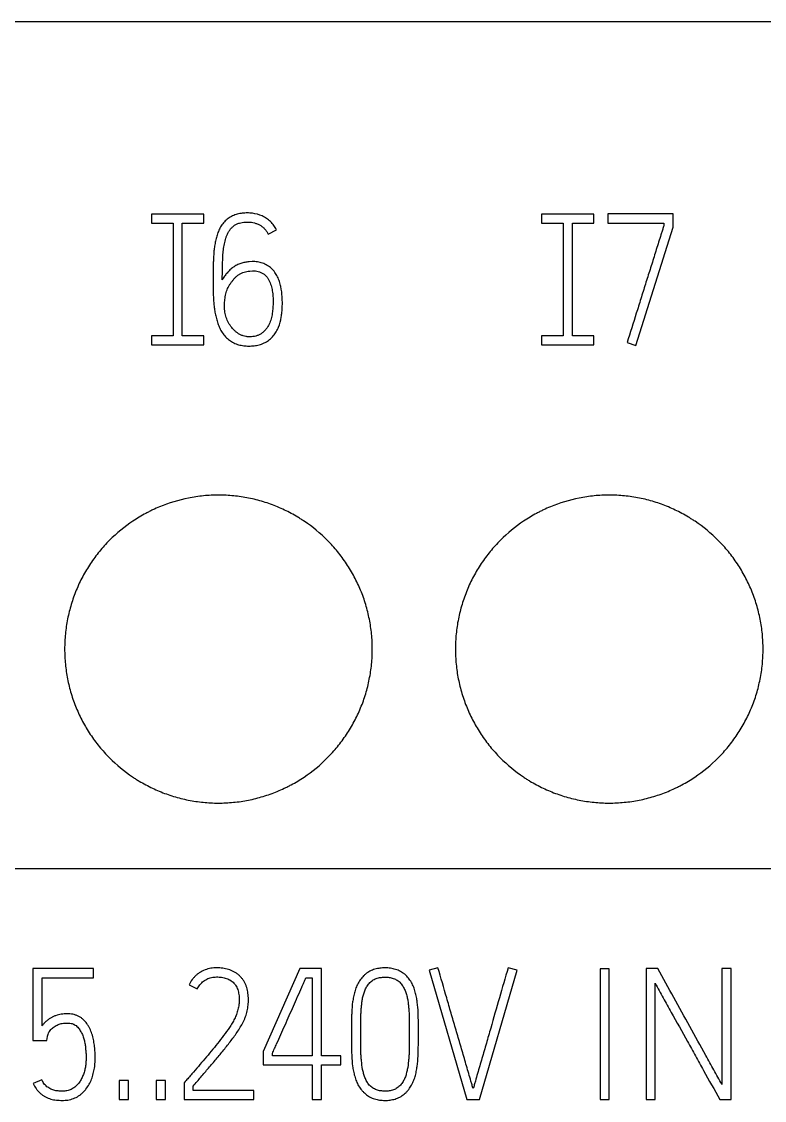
# Model space of a CAD drawing. Extents: x 0 to 420, y 0 to 297.
# Drawn here: x 137.76 to 147.42, y 220.64 to 234.65 of the extents above; entities that cross this region are included whole.
import ezdxf

# ---------------------------------------------------------------- set-up
doc = ezdxf.new("R2010")
doc.units = 0
doc.header["$LTSCALE"] = 23.1
doc.layers.add('10000_FRONT', color=7, linetype='CONTINUOUS')
doc.layers.add('10500_FRONT_LABELING', color=7, linetype='CONTINUOUS')

msp = doc.modelspace()

# ---------------------------------------------------------------- linework, layer by layer
at = {"layer": '10000_FRONT', "color": 7, "linetype": 'CONTINUOUS'}
for p, q in [((89.33, 234.648), (160.83, 234.648)), ((89.33, 223.648), (160.83, 223.648))]:
    msp.add_line(p, q, dxfattribs=at)
for points, knots in [([(142.32, 226.498), (142.32, 226.564), (142.316, 226.629), (142.304, 226.759), (142.294, 226.823), (142.269, 226.95), (142.253, 227.013), (142.225, 227.107), (142.215, 227.139), (142.193, 227.201), (142.181, 227.231), (142.143, 227.322), (142.088, 227.44), (142.021, 227.551), (141.967, 227.633), (141.948, 227.659), (141.909, 227.712), (141.889, 227.738), (141.826, 227.815), (141.783, 227.863), (141.644, 228.002), (141.544, 228.085), (141.421, 228.167), (141.407, 228.176), (141.379, 228.194), (141.365, 228.203), (141.323, 228.228), (141.294, 228.245), (141.208, 228.291), (141.149, 228.319), (141.028, 228.369), (140.967, 228.392), (140.873, 228.42), (140.841, 228.429), (140.777, 228.445), (140.745, 228.453), (140.647, 228.472), (140.518, 228.491), (140.387, 228.498), (140.256, 228.498), (140.191, 228.495), (140.092, 228.485), (140.059, 228.481), (139.994, 228.472), (139.832, 228.443), (139.676, 228.396), (139.524, 228.333), (139.494, 228.32), (139.449, 228.299), (139.434, 228.291), (139.405, 228.276), (139.332, 228.238), (139.261, 228.196), (139.099, 228.087), (138.998, 228.005), (138.881, 227.888), (138.858, 227.864), (138.814, 227.815), (138.793, 227.79), (138.731, 227.715), (138.692, 227.662), (138.62, 227.554), (138.587, 227.498), (138.54, 227.412), (138.525, 227.382), (138.497, 227.323), (138.484, 227.293), (138.447, 227.202), (138.403, 227.079), (138.371, 226.953), (138.352, 226.857), (138.346, 226.825), (138.337, 226.76), (138.333, 226.728), (138.323, 226.63), (138.32, 226.564), (138.32, 226.498)], [0, 0, 0, 0, 0.03125, 0.03125, 0.0625, 0.0625, 0.09375, 0.09375, 0.109375, 0.109375, 0.125, 0.125, 0.15625, 0.1875, 0.1875, 0.203125, 0.203125, 0.21875, 0.21875, 0.25, 0.25, 0.3125, 0.3125, 0.320312, 0.320312, 0.328125, 0.328125, 0.34375, 0.34375, 0.375, 0.375, 0.40625, 0.40625, 0.421875, 0.421875, 0.4375, 0.4375, 0.46875, 0.5, 0.5, 0.53125, 0.53125, 0.546875, 0.546875, 0.5625, 0.625, 0.625, 0.640625, 0.640625, 0.648438, 0.648438, 0.65625, 0.6875, 0.6875, 0.75, 0.75, 0.765625, 0.765625, 0.78125, 0.78125, 0.8125, 0.8125, 0.84375, 0.84375, 0.859375, 0.859375, 0.875, 0.875, 0.90625, 0.9375, 0.9375, 0.953125, 0.953125, 0.96875, 0.96875, 1, 1, 1, 1]), ([(147.4, 226.498), (147.4, 226.564), (147.396, 226.629), (147.384, 226.759), (147.374, 226.823), (147.349, 226.95), (147.333, 227.013), (147.305, 227.107), (147.295, 227.139), (147.273, 227.201), (147.261, 227.231), (147.223, 227.322), (147.168, 227.44), (147.101, 227.551), (147.047, 227.633), (147.028, 227.659), (146.989, 227.712), (146.969, 227.738), (146.906, 227.815), (146.863, 227.863), (146.724, 228.002), (146.624, 228.085), (146.501, 228.167), (146.487, 228.176), (146.459, 228.194), (146.445, 228.203), (146.403, 228.228), (146.374, 228.245), (146.288, 228.291), (146.229, 228.319), (146.108, 228.369), (146.047, 228.392), (145.953, 228.42), (145.921, 228.429), (145.857, 228.445), (145.825, 228.453), (145.727, 228.472), (145.598, 228.491), (145.467, 228.498), (145.336, 228.498), (145.271, 228.495), (145.172, 228.485), (145.139, 228.481), (145.074, 228.472), (144.912, 228.443), (144.756, 228.396), (144.604, 228.333), (144.574, 228.32), (144.529, 228.299), (144.514, 228.291), (144.485, 228.276), (144.412, 228.238), (144.341, 228.196), (144.179, 228.087), (144.078, 228.005), (143.961, 227.888), (143.938, 227.864), (143.894, 227.815), (143.873, 227.79), (143.811, 227.715), (143.772, 227.662), (143.7, 227.554), (143.667, 227.498), (143.62, 227.412), (143.605, 227.382), (143.577, 227.323), (143.564, 227.293), (143.527, 227.202), (143.483, 227.079), (143.451, 226.953), (143.432, 226.857), (143.426, 226.825), (143.417, 226.76), (143.413, 226.728), (143.403, 226.63), (143.4, 226.564), (143.4, 226.498)], [0, 0, 0, 0, 0.03125, 0.03125, 0.0625, 0.0625, 0.09375, 0.09375, 0.109375, 0.109375, 0.125, 0.125, 0.15625, 0.1875, 0.1875, 0.203125, 0.203125, 0.21875, 0.21875, 0.25, 0.25, 0.3125, 0.3125, 0.320312, 0.320312, 0.328125, 0.328125, 0.34375, 0.34375, 0.375, 0.375, 0.40625, 0.40625, 0.421875, 0.421875, 0.4375, 0.4375, 0.46875, 0.5, 0.5, 0.53125, 0.53125, 0.546875, 0.546875, 0.5625, 0.625, 0.625, 0.640625, 0.640625, 0.648438, 0.648438, 0.65625, 0.6875, 0.6875, 0.75, 0.75, 0.765625, 0.765625, 0.78125, 0.78125, 0.8125, 0.8125, 0.84375, 0.84375, 0.859375, 0.859375, 0.875, 0.875, 0.90625, 0.9375, 0.9375, 0.953125, 0.953125, 0.96875, 0.96875, 1, 1, 1, 1]), ([(138.32, 226.498), (138.32, 226.432), (138.323, 226.367), (138.336, 226.237), (138.345, 226.173), (138.37, 226.046), (138.386, 225.983), (138.414, 225.889), (138.425, 225.857), (138.447, 225.795), (138.459, 225.765), (138.496, 225.674), (138.552, 225.556), (138.618, 225.445), (138.672, 225.363), (138.691, 225.336), (138.73, 225.284), (138.75, 225.258), (138.813, 225.181), (138.857, 225.132), (138.995, 224.994), (139.096, 224.911), (139.218, 224.828), (139.232, 224.819), (139.26, 224.802), (139.274, 224.793), (139.317, 224.767), (139.345, 224.751), (139.432, 224.705), (139.491, 224.677), (139.611, 224.626), (139.673, 224.604), (139.767, 224.576), (139.799, 224.567), (139.863, 224.551), (139.895, 224.543), (139.992, 224.524), (140.122, 224.505), (140.252, 224.498), (140.383, 224.498), (140.449, 224.501), (140.547, 224.511), (140.58, 224.515), (140.646, 224.524), (140.678, 224.53), (140.774, 224.549), (140.838, 224.565), (140.963, 224.603), (141.024, 224.625), (141.115, 224.663), (141.145, 224.676), (141.19, 224.697), (141.205, 224.705), (141.235, 224.719), (141.308, 224.757), (141.378, 224.8), (141.541, 224.908), (141.642, 224.991), (141.758, 225.108), (141.781, 225.132), (141.825, 225.181), (141.846, 225.205), (141.908, 225.281), (141.947, 225.334), (142.019, 225.442), (142.053, 225.498), (142.099, 225.584), (142.114, 225.614), (142.142, 225.673), (142.155, 225.703), (142.193, 225.794), (142.237, 225.917), (142.268, 226.043), (142.287, 226.139), (142.293, 226.171), (142.303, 226.236), (142.307, 226.268), (142.316, 226.366), (142.32, 226.432), (142.32, 226.498)], [0, 0, 0, 0, 0.03125, 0.03125, 0.0625, 0.0625, 0.09375, 0.09375, 0.109375, 0.109375, 0.125, 0.125, 0.15625, 0.1875, 0.1875, 0.203125, 0.203125, 0.21875, 0.21875, 0.25, 0.25, 0.3125, 0.3125, 0.320312, 0.320312, 0.328125, 0.328125, 0.34375, 0.34375, 0.375, 0.375, 0.40625, 0.40625, 0.421875, 0.421875, 0.4375, 0.4375, 0.46875, 0.5, 0.5, 0.53125, 0.53125, 0.546875, 0.546875, 0.5625, 0.5625, 0.59375, 0.59375, 0.625, 0.625, 0.640625, 0.640625, 0.648438, 0.648438, 0.65625, 0.6875, 0.6875, 0.75, 0.75, 0.765625, 0.765625, 0.78125, 0.78125, 0.8125, 0.8125, 0.84375, 0.84375, 0.859375, 0.859375, 0.875, 0.875, 0.90625, 0.9375, 0.9375, 0.953125, 0.953125, 0.96875, 0.96875, 1, 1, 1, 1]), ([(143.4, 226.498), (143.4, 226.432), (143.403, 226.367), (143.416, 226.237), (143.425, 226.173), (143.45, 226.046), (143.466, 225.983), (143.494, 225.889), (143.505, 225.857), (143.527, 225.795), (143.539, 225.765), (143.576, 225.674), (143.632, 225.556), (143.698, 225.445), (143.752, 225.363), (143.771, 225.336), (143.81, 225.284), (143.83, 225.258), (143.893, 225.181), (143.937, 225.132), (144.075, 224.994), (144.176, 224.911), (144.298, 224.828), (144.312, 224.819), (144.34, 224.802), (144.354, 224.793), (144.397, 224.767), (144.425, 224.751), (144.512, 224.705), (144.571, 224.677), (144.691, 224.626), (144.753, 224.604), (144.847, 224.576), (144.879, 224.567), (144.943, 224.551), (144.975, 224.543), (145.072, 224.524), (145.202, 224.505), (145.332, 224.498), (145.463, 224.498), (145.529, 224.501), (145.627, 224.511), (145.66, 224.515), (145.726, 224.524), (145.758, 224.53), (145.854, 224.549), (145.918, 224.565), (146.043, 224.603), (146.104, 224.625), (146.195, 224.663), (146.225, 224.676), (146.27, 224.697), (146.285, 224.705), (146.315, 224.719), (146.388, 224.757), (146.458, 224.8), (146.621, 224.908), (146.722, 224.991), (146.838, 225.108), (146.861, 225.132), (146.905, 225.181), (146.926, 225.205), (146.988, 225.281), (147.027, 225.334), (147.099, 225.442), (147.133, 225.498), (147.179, 225.584), (147.194, 225.614), (147.222, 225.673), (147.235, 225.703), (147.273, 225.794), (147.317, 225.917), (147.348, 226.043), (147.367, 226.139), (147.373, 226.171), (147.383, 226.236), (147.387, 226.268), (147.396, 226.366), (147.4, 226.432), (147.4, 226.498)], [0, 0, 0, 0, 0.03125, 0.03125, 0.0625, 0.0625, 0.09375, 0.09375, 0.109375, 0.109375, 0.125, 0.125, 0.15625, 0.1875, 0.1875, 0.203125, 0.203125, 0.21875, 0.21875, 0.25, 0.25, 0.3125, 0.3125, 0.320312, 0.320312, 0.328125, 0.328125, 0.34375, 0.34375, 0.375, 0.375, 0.40625, 0.40625, 0.421875, 0.421875, 0.4375, 0.4375, 0.46875, 0.5, 0.5, 0.53125, 0.53125, 0.546875, 0.546875, 0.5625, 0.5625, 0.59375, 0.59375, 0.625, 0.625, 0.640625, 0.640625, 0.648438, 0.648438, 0.65625, 0.6875, 0.6875, 0.75, 0.75, 0.765625, 0.765625, 0.78125, 0.78125, 0.8125, 0.8125, 0.84375, 0.84375, 0.859375, 0.859375, 0.875, 0.875, 0.90625, 0.9375, 0.9375, 0.953125, 0.953125, 0.96875, 0.96875, 1, 1, 1, 1])]:
    msp.add_open_spline(points, degree=3, knots=knots, dxfattribs=at)
at = {"layer": '10500_FRONT_LABELING', "color": 7, "linetype": 'CONTINUOUS'}
for p, q in [((139.45, 232.148), (139.45, 232.028)), ((140.13, 232.148), (139.45, 232.148)), ((140.13, 232.028), (140.13, 232.148)), ((144.52, 232.148), (144.52, 232.028)), ((145.2, 232.148), (144.52, 232.148)), ((145.2, 232.028), (145.2, 232.148)), ((145.38, 232.15), (145.38, 232.03)), ((146.229, 232.15), (145.38, 232.15)), ((146.229, 231.978), (146.229, 232.15)), ((139.45, 232.028), (139.73, 232.028)), ((139.73, 232.028), (139.73, 230.568)), ((139.85, 230.568), (139.85, 232.028)), ((139.85, 232.028), (140.13, 232.028)), ((140.966, 231.889), (141.075, 231.945)), ((144.52, 232.028), (144.8, 232.028)), ((144.8, 232.028), (144.8, 230.568)), ((144.92, 230.568), (144.92, 232.028)), ((144.92, 232.028), (145.2, 232.028)), ((145.38, 232.03), (146.111, 232.03)), ((145.745, 230.441), (146.229, 231.978)), ((146.111, 232.03), (146.111, 231.997)), ((140.759, 231.53), (140.717, 231.528)), ((140.726, 231.408), (140.764, 231.41)), ((139.45, 230.568), (139.45, 230.448)), ((139.73, 230.568), (139.45, 230.568)), ((140.13, 230.568), (139.85, 230.568)), ((140.13, 230.448), (140.13, 230.568)), ((144.52, 230.568), (144.52, 230.448)), ((144.8, 230.568), (144.52, 230.568)), ((145.2, 230.568), (144.92, 230.568)), ((145.2, 230.448), (145.2, 230.568)), ((139.45, 230.448), (140.13, 230.448)), ((144.52, 230.448), (145.2, 230.448)), ((145.632, 230.479), (145.745, 230.441)), ((137.908, 222.348), (137.908, 221.414)), ((138.694, 222.348), (137.908, 222.348)), ((138.026, 221.603), (138.026, 222.23)), ((138.026, 222.23), (138.694, 222.23)), ((138.694, 222.23), (138.694, 222.348)), ((141.379, 222.348), (140.903, 221.273)), ((141.66, 222.348), (141.379, 222.348)), ((141.457, 222.23), (141.539, 222.23)), ((141.539, 222.23), (141.539, 221.216)), ((141.66, 221.216), (141.66, 222.348)), ((143.173, 222.36), (143.058, 222.327)), ((143.058, 222.327), (143.548, 220.648)), ((143.713, 220.648), (144.201, 222.327)), ((144.201, 222.327), (144.086, 222.36)), ((145.28, 222.343), (145.28, 220.648)), ((145.398, 222.343), (145.28, 222.343)), ((145.398, 220.648), (145.398, 222.343)), ((145.879, 222.348), (145.879, 220.648)), ((146.032, 222.348), (145.879, 222.348)), ((146.864, 222.348), (146.864, 220.844)), ((146.984, 222.348), (146.864, 222.348)), ((146.984, 220.648), (146.984, 222.348)), ((139.938, 222.138), (140.045, 222.084)), ((145.996, 220.648), (145.996, 222.157)), ((137.908, 221.414), (138.088, 221.414)), ((138.088, 221.414), (138.097, 221.466)), ((142.049, 221.509), (142.049, 221.483)), ((142.169, 221.483), (142.169, 221.509)), ((142.801, 221.509), (142.801, 221.483)), ((142.919, 221.483), (142.919, 221.509)), ((140.903, 221.273), (140.903, 221.098)), ((141.021, 221.216), (141.021, 221.247)), ((141.539, 221.216), (141.021, 221.216)), ((141.91, 221.216), (141.66, 221.216)), ((141.91, 221.098), (141.91, 221.216)), ((140.903, 221.098), (141.539, 221.098)), ((141.539, 221.098), (141.539, 220.648)), ((141.66, 220.648), (141.66, 221.098)), ((141.66, 221.098), (141.91, 221.098)), ((138.022, 220.905), (137.913, 220.855)), ((139.028, 220.896), (139.028, 220.648)), ((139.149, 220.896), (139.028, 220.896)), ((139.149, 220.648), (139.149, 220.896)), ((139.509, 220.896), (139.509, 220.648)), ((139.63, 220.896), (139.509, 220.896)), ((139.63, 220.648), (139.63, 220.896)), ((139.889, 220.881), (139.875, 220.865)), ((139.875, 220.865), (139.875, 220.648)), ((139.993, 220.766), (139.993, 220.822)), ((140.78, 220.766), (139.993, 220.766)), ((140.78, 220.648), (140.78, 220.766)), ((139.028, 220.648), (139.149, 220.648)), ((139.509, 220.648), (139.63, 220.648)), ((139.875, 220.648), (140.78, 220.648)), ((141.539, 220.648), (141.66, 220.648)), ((143.548, 220.648), (143.713, 220.648)), ((145.28, 220.648), (145.398, 220.648)), ((145.879, 220.648), (145.996, 220.648)), ((146.836, 220.648), (146.984, 220.648))]:
    msp.add_line(p, q, dxfattribs=at)
for points, knots in [([(141.075, 231.945), (141.065, 231.965), (141.053, 231.983), (141.027, 232.018), (141.013, 232.035), (140.98, 232.065), (140.963, 232.079), (140.927, 232.103), (140.908, 232.114), (140.847, 232.141), (140.805, 232.153), (140.739, 232.161), (140.717, 232.162), (140.673, 232.162), (140.651, 232.161), (140.619, 232.157), (140.608, 232.156), (140.586, 232.152), (140.575, 232.15), (140.543, 232.141), (140.522, 232.134), (140.493, 232.12), (140.483, 232.114), (140.464, 232.103), (140.455, 232.097), (140.428, 232.078), (140.411, 232.063), (140.389, 232.039), (140.382, 232.031), (140.368, 232.013), (140.362, 232.004), (140.344, 231.976), (140.334, 231.957), (140.32, 231.927), (140.316, 231.917), (140.309, 231.897), (140.305, 231.886), (140.295, 231.855), (140.29, 231.834), (140.28, 231.792), (140.276, 231.77), (140.269, 231.728), (140.266, 231.706), (140.261, 231.663), (140.259, 231.641), (140.256, 231.598), (140.255, 231.576), (140.253, 231.533), (140.252, 231.511), (140.251, 231.468), (140.251, 231.446), (140.25, 231.381), (140.25, 231.337), (140.25, 231.25), (140.25, 231.207), (140.252, 231.12), (140.253, 231.077), (140.257, 231.012), (140.259, 230.99), (140.264, 230.947), (140.266, 230.926), (140.273, 230.883), (140.276, 230.862), (140.285, 230.819), (140.291, 230.797), (140.302, 230.755), (140.309, 230.734), (140.321, 230.702), (140.325, 230.692), (140.334, 230.671), (140.339, 230.661), (140.354, 230.631), (140.366, 230.612), (140.386, 230.585), (140.393, 230.576), (140.408, 230.559), (140.415, 230.55), (140.439, 230.527), (140.457, 230.513), (140.485, 230.494), (140.494, 230.488), (140.514, 230.477), (140.524, 230.472), (140.555, 230.459), (140.576, 230.452), (140.609, 230.444), (140.62, 230.442), (140.643, 230.438), (140.676, 230.434), (140.71, 230.433), (140.743, 230.434), (140.755, 230.435), (140.777, 230.437), (140.788, 230.438), (140.822, 230.443), (140.844, 230.448), (140.876, 230.458), (140.887, 230.462), (140.907, 230.471), (140.918, 230.476), (140.948, 230.491), (140.966, 230.504), (140.993, 230.525), (141.001, 230.532), (141.017, 230.548), (141.025, 230.556), (141.047, 230.582), (141.06, 230.6), (141.082, 230.639), (141.092, 230.659), (141.117, 230.721), (141.128, 230.764), (141.14, 230.83), (141.142, 230.853), (141.147, 230.897), (141.148, 230.919), (141.15, 230.963), (141.151, 230.986), (141.15, 231.03), (141.149, 231.052), (141.145, 231.118), (141.14, 231.162), (141.126, 231.227), (141.12, 231.249), (141.106, 231.292), (141.097, 231.313), (141.082, 231.343), (141.077, 231.353), (141.065, 231.372), (141.059, 231.382), (141.039, 231.409), (141.025, 231.426), (141, 231.449), (140.991, 231.456), (140.973, 231.47), (140.964, 231.476), (140.935, 231.493), (140.915, 231.503), (140.882, 231.513), (140.871, 231.517), (140.849, 231.522), (140.838, 231.524), (140.816, 231.528), (140.805, 231.529), (140.782, 231.531), (140.77, 231.531), (140.759, 231.53)], [0, 0, 0, 0, 0.015625, 0.015625, 0.03125, 0.03125, 0.046875, 0.046875, 0.0625, 0.0625, 0.09375, 0.09375, 0.109375, 0.109375, 0.125, 0.125, 0.132812, 0.132812, 0.140625, 0.140625, 0.15625, 0.15625, 0.164062, 0.164062, 0.171875, 0.171875, 0.1875, 0.1875, 0.195312, 0.195312, 0.203125, 0.203125, 0.21875, 0.21875, 0.226562, 0.226562, 0.234375, 0.234375, 0.25, 0.25, 0.265625, 0.265625, 0.28125, 0.28125, 0.296875, 0.296875, 0.3125, 0.3125, 0.328125, 0.328125, 0.34375, 0.34375, 0.375, 0.375, 0.40625, 0.40625, 0.4375, 0.4375, 0.453125, 0.453125, 0.46875, 0.46875, 0.484375, 0.484375, 0.5, 0.5, 0.515625, 0.515625, 0.523438, 0.523438, 0.53125, 0.53125, 0.546875, 0.546875, 0.554688, 0.554688, 0.5625, 0.5625, 0.578125, 0.578125, 0.585938, 0.585938, 0.59375, 0.59375, 0.609375, 0.609375, 0.617188, 0.617188, 0.625, 0.640625, 0.640625, 0.648438, 0.648438, 0.65625, 0.65625, 0.671875, 0.671875, 0.679688, 0.679688, 0.6875, 0.6875, 0.703125, 0.703125, 0.710938, 0.710938, 0.71875, 0.71875, 0.734375, 0.734375, 0.75, 0.75, 0.78125, 0.78125, 0.796875, 0.796875, 0.8125, 0.8125, 0.828125, 0.828125, 0.84375, 0.84375, 0.875, 0.875, 0.890625, 0.890625, 0.90625, 0.90625, 0.914062, 0.914062, 0.921875, 0.921875, 0.9375, 0.9375, 0.945312, 0.945312, 0.953125, 0.953125, 0.96875, 0.96875, 0.976562, 0.976562, 0.984375, 0.984375, 0.992188, 0.992188, 1, 1, 1, 1]), ([(140.37, 231.292), (140.37, 231.344), (140.37, 231.396), (140.372, 231.474), (140.373, 231.5), (140.375, 231.552), (140.376, 231.578), (140.379, 231.63), (140.381, 231.656), (140.387, 231.708), (140.391, 231.734), (140.402, 231.785), (140.408, 231.81), (140.419, 231.847), (140.424, 231.859), (140.434, 231.883), (140.439, 231.895), (140.452, 231.918), (140.459, 231.929), (140.474, 231.951), (140.482, 231.961), (140.501, 231.98), (140.511, 231.989), (140.532, 232.004), (140.543, 232.011), (140.561, 232.019), (140.567, 232.022), (140.579, 232.027), (140.586, 232.029), (140.605, 232.034), (140.617, 232.037), (140.643, 232.041), (140.657, 232.043), (140.683, 232.044), (140.696, 232.044), (140.736, 232.043), (140.762, 232.04), (140.8, 232.03), (140.813, 232.025), (140.837, 232.015), (140.849, 232.009), (140.872, 231.996), (140.883, 231.989), (140.903, 231.972), (140.913, 231.963), (140.931, 231.944), (140.939, 231.934), (140.954, 231.912), (140.961, 231.9), (140.966, 231.889)], [0, 0, 0, 0, 0.125, 0.125, 0.1875, 0.1875, 0.25, 0.25, 0.3125, 0.3125, 0.375, 0.375, 0.4375, 0.4375, 0.46875, 0.46875, 0.5, 0.5, 0.53125, 0.53125, 0.5625, 0.5625, 0.59375, 0.59375, 0.625, 0.625, 0.640625, 0.640625, 0.65625, 0.65625, 0.6875, 0.6875, 0.71875, 0.71875, 0.75, 0.75, 0.8125, 0.8125, 0.84375, 0.84375, 0.875, 0.875, 0.90625, 0.90625, 0.9375, 0.9375, 0.96875, 0.96875, 1, 1, 1, 1]), ([(146.111, 231.997), (146.108, 231.989), (146.105, 231.981), (146.1, 231.966), (146.097, 231.958), (146.09, 231.934), (146.084, 231.918), (146.069, 231.871), (146.059, 231.839), (146.029, 231.744), (146.009, 231.681), (145.97, 231.555), (145.95, 231.491), (145.92, 231.396), (145.91, 231.365), (145.89, 231.301), (145.88, 231.27), (145.85, 231.175), (145.83, 231.112), (145.791, 230.985), (145.771, 230.922), (145.712, 230.732), (145.672, 230.605), (145.632, 230.479)], [0, 0, 0, 0, 0.015625, 0.015625, 0.03125, 0.03125, 0.0625, 0.0625, 0.125, 0.125, 0.25, 0.25, 0.375, 0.375, 0.4375, 0.4375, 0.5, 0.5, 0.625, 0.625, 0.75, 0.75, 1, 1, 1, 1]), ([(140.717, 231.528), (140.698, 231.527), (140.68, 231.524), (140.644, 231.517), (140.626, 231.513), (140.6, 231.504), (140.592, 231.5), (140.575, 231.493), (140.567, 231.489), (140.542, 231.477), (140.527, 231.467), (140.504, 231.451), (140.497, 231.446), (140.483, 231.434), (140.476, 231.428), (140.456, 231.409), (140.444, 231.396), (140.425, 231.375), (140.419, 231.369), (140.408, 231.354), (140.402, 231.347), (140.387, 231.325), (140.378, 231.309), (140.37, 231.292)], [0, 0, 0, 0, 0.125, 0.125, 0.25, 0.25, 0.3125, 0.3125, 0.375, 0.375, 0.5, 0.5, 0.5625, 0.5625, 0.625, 0.625, 0.75, 0.75, 0.8125, 0.8125, 0.875, 0.875, 1, 1, 1, 1]), ([(140.764, 231.41), (140.776, 231.411), (140.789, 231.41), (140.813, 231.407), (140.825, 231.405), (140.849, 231.398), (140.861, 231.395), (140.883, 231.385), (140.894, 231.379), (140.91, 231.369), (140.915, 231.365), (140.924, 231.358), (140.929, 231.353), (140.942, 231.341), (140.95, 231.331), (140.961, 231.316), (140.964, 231.311), (140.97, 231.3), (140.973, 231.295), (140.982, 231.279), (140.987, 231.268), (140.996, 231.245), (141, 231.234), (141.007, 231.21), (141.01, 231.198), (141.018, 231.162), (141.022, 231.138), (141.027, 231.09), (141.029, 231.066), (141.03, 231.029), (141.03, 231.017), (141.03, 230.993), (141.03, 230.98), (141.029, 230.956), (141.028, 230.944), (141.027, 230.919), (141.025, 230.907), (141.022, 230.871), (141.019, 230.847), (141.011, 230.811), (141.008, 230.799), (141.001, 230.776), (140.997, 230.764), (140.984, 230.73), (140.974, 230.707), (140.955, 230.676), (140.948, 230.665), (140.932, 230.646), (140.924, 230.637), (140.907, 230.62), (140.898, 230.611), (140.878, 230.596), (140.868, 230.589), (140.846, 230.578), (140.835, 230.573), (140.811, 230.565), (140.799, 230.562), (140.762, 230.555), (140.738, 230.554), (140.707, 230.554), (140.701, 230.555), (140.688, 230.556), (140.682, 230.556), (140.663, 230.559), (140.651, 230.562), (140.628, 230.57), (140.616, 230.575), (140.594, 230.586), (140.584, 230.592), (140.563, 230.606), (140.553, 230.614), (140.534, 230.629), (140.525, 230.638), (140.499, 230.664), (140.484, 230.684), (140.456, 230.724), (140.445, 230.746), (140.425, 230.792), (140.417, 230.815), (140.408, 230.85), (140.406, 230.863), (140.402, 230.887), (140.4, 230.899), (140.398, 230.935), (140.398, 230.96), (140.4, 230.996), (140.4, 231.008), (140.402, 231.033), (140.404, 231.045), (140.409, 231.081), (140.414, 231.105), (140.427, 231.152), (140.436, 231.174), (140.453, 231.207), (140.459, 231.218), (140.471, 231.239), (140.478, 231.249), (140.492, 231.269), (140.5, 231.278), (140.515, 231.297), (140.523, 231.307), (140.54, 231.325), (140.549, 231.333), (140.567, 231.349), (140.577, 231.356), (140.592, 231.366), (140.598, 231.37), (140.608, 231.376), (140.614, 231.378), (140.631, 231.386), (140.642, 231.391), (140.665, 231.398), (140.677, 231.401), (140.701, 231.405), (140.714, 231.407), (140.726, 231.408)], [0, 0, 0, 0, 0.015625, 0.015625, 0.03125, 0.03125, 0.046875, 0.046875, 0.0625, 0.0625, 0.070312, 0.070312, 0.078125, 0.078125, 0.09375, 0.09375, 0.101562, 0.101562, 0.109375, 0.109375, 0.125, 0.125, 0.140625, 0.140625, 0.15625, 0.15625, 0.1875, 0.1875, 0.21875, 0.21875, 0.234375, 0.234375, 0.25, 0.25, 0.265625, 0.265625, 0.28125, 0.28125, 0.3125, 0.3125, 0.328125, 0.328125, 0.34375, 0.34375, 0.375, 0.375, 0.390625, 0.390625, 0.40625, 0.40625, 0.421875, 0.421875, 0.4375, 0.4375, 0.453125, 0.453125, 0.46875, 0.46875, 0.5, 0.5, 0.507812, 0.507812, 0.515625, 0.515625, 0.53125, 0.53125, 0.546875, 0.546875, 0.5625, 0.5625, 0.578125, 0.578125, 0.59375, 0.59375, 0.625, 0.625, 0.65625, 0.65625, 0.6875, 0.6875, 0.703125, 0.703125, 0.71875, 0.71875, 0.75, 0.75, 0.765625, 0.765625, 0.78125, 0.78125, 0.8125, 0.8125, 0.84375, 0.84375, 0.859375, 0.859375, 0.875, 0.875, 0.890625, 0.890625, 0.90625, 0.90625, 0.921875, 0.921875, 0.9375, 0.9375, 0.945312, 0.945312, 0.953125, 0.953125, 0.96875, 0.96875, 0.984375, 0.984375, 1, 1, 1, 1]), ([(140.045, 222.084), (140.054, 222.104), (140.066, 222.122), (140.086, 222.148), (140.094, 222.156), (140.109, 222.171), (140.126, 222.186), (140.144, 222.198), (140.163, 222.209), (140.173, 222.214), (140.203, 222.227), (140.224, 222.232), (140.257, 222.237), (140.268, 222.238), (140.29, 222.239), (140.301, 222.24), (140.333, 222.239), (140.355, 222.237), (140.387, 222.231), (140.398, 222.229), (140.419, 222.223), (140.429, 222.219), (140.45, 222.211), (140.46, 222.206), (140.479, 222.195), (140.488, 222.188), (140.505, 222.175), (140.513, 222.167), (140.524, 222.155), (140.527, 222.151), (140.534, 222.143), (140.537, 222.138), (140.547, 222.125), (140.552, 222.115), (140.562, 222.096), (140.566, 222.085), (140.577, 222.054), (140.582, 222.033), (140.586, 222.001), (140.588, 221.99), (140.589, 221.968), (140.589, 221.957), (140.589, 221.924), (140.588, 221.902), (140.582, 221.859), (140.578, 221.838), (140.571, 221.806), (140.568, 221.796), (140.562, 221.775), (140.558, 221.764), (140.547, 221.734), (140.538, 221.714), (140.519, 221.676), (140.508, 221.657), (140.485, 221.62), (140.474, 221.602), (140.438, 221.548), (140.413, 221.513), (140.361, 221.443), (140.335, 221.409), (140.281, 221.341), (140.254, 221.308), (140.198, 221.242), (140.17, 221.209), (140.115, 221.143), (140.087, 221.11), (140.03, 221.045), (140.002, 221.012), (139.96, 220.963), (139.945, 220.947), (139.917, 220.914), (139.903, 220.898), (139.889, 220.881)], [0, 0, 0, 0, 0.03125, 0.03125, 0.046875, 0.046875, 0.0625, 0.078125, 0.078125, 0.09375, 0.09375, 0.125, 0.125, 0.140625, 0.140625, 0.15625, 0.15625, 0.1875, 0.1875, 0.203125, 0.203125, 0.21875, 0.21875, 0.234375, 0.234375, 0.25, 0.25, 0.265625, 0.265625, 0.273438, 0.273438, 0.28125, 0.28125, 0.296875, 0.296875, 0.3125, 0.3125, 0.34375, 0.34375, 0.359375, 0.359375, 0.375, 0.375, 0.40625, 0.40625, 0.4375, 0.4375, 0.453125, 0.453125, 0.46875, 0.46875, 0.5, 0.5, 0.53125, 0.53125, 0.5625, 0.5625, 0.625, 0.625, 0.6875, 0.6875, 0.75, 0.75, 0.8125, 0.8125, 0.875, 0.875, 0.9375, 0.9375, 0.96875, 0.96875, 1, 1, 1, 1]), ([(139.993, 220.822), (140.026, 220.862), (140.059, 220.901), (140.125, 220.979), (140.158, 221.018), (140.225, 221.096), (140.258, 221.135), (140.324, 221.213), (140.356, 221.252), (140.421, 221.332), (140.453, 221.372), (140.499, 221.433), (140.514, 221.454), (140.544, 221.495), (140.559, 221.516), (140.587, 221.559), (140.601, 221.581), (140.627, 221.625), (140.639, 221.648), (140.655, 221.682), (140.66, 221.694), (140.669, 221.718), (140.674, 221.73), (140.686, 221.766), (140.692, 221.792), (140.702, 221.842), (140.705, 221.867), (140.709, 221.918), (140.71, 221.944), (140.708, 221.995), (140.705, 222.021), (140.696, 222.072), (140.69, 222.097), (140.677, 222.133), (140.672, 222.145), (140.66, 222.168), (140.654, 222.179), (140.641, 222.201), (140.633, 222.212), (140.617, 222.231), (140.608, 222.241), (140.59, 222.259), (140.58, 222.268), (140.56, 222.284), (140.549, 222.291), (140.527, 222.304), (140.516, 222.31), (140.492, 222.321), (140.48, 222.326), (140.444, 222.338), (140.419, 222.345), (140.381, 222.352), (140.368, 222.354), (140.343, 222.356), (140.33, 222.357), (140.291, 222.358), (140.265, 222.357), (140.227, 222.353), (140.214, 222.351), (140.189, 222.345), (140.176, 222.342), (140.139, 222.331), (140.115, 222.32), (140.082, 222.301), (140.071, 222.294), (140.05, 222.279), (140.03, 222.262), (140.011, 222.244), (139.994, 222.225), (139.986, 222.215), (139.962, 222.184), (139.949, 222.162), (139.938, 222.138)], [0, 0, 0, 0, 0.0625, 0.0625, 0.125, 0.125, 0.1875, 0.1875, 0.25, 0.25, 0.3125, 0.3125, 0.34375, 0.34375, 0.375, 0.375, 0.40625, 0.40625, 0.4375, 0.4375, 0.453125, 0.453125, 0.46875, 0.46875, 0.5, 0.5, 0.53125, 0.53125, 0.5625, 0.5625, 0.59375, 0.59375, 0.625, 0.625, 0.640625, 0.640625, 0.65625, 0.65625, 0.671875, 0.671875, 0.6875, 0.6875, 0.703125, 0.703125, 0.71875, 0.71875, 0.734375, 0.734375, 0.75, 0.75, 0.78125, 0.78125, 0.796875, 0.796875, 0.8125, 0.8125, 0.84375, 0.84375, 0.859375, 0.859375, 0.875, 0.875, 0.90625, 0.90625, 0.921875, 0.921875, 0.9375, 0.953125, 0.953125, 0.96875, 0.96875, 1, 1, 1, 1]), ([(141.021, 221.247), (141.025, 221.257), (141.03, 221.267), (141.039, 221.288), (141.044, 221.298), (141.058, 221.329), (141.067, 221.349), (141.094, 221.41), (141.113, 221.451), (141.149, 221.533), (141.167, 221.574), (141.204, 221.656), (141.222, 221.697), (141.258, 221.779), (141.277, 221.82), (141.313, 221.902), (141.331, 221.943), (141.367, 222.025), (141.385, 222.066), (141.412, 222.127), (141.421, 222.148), (141.439, 222.189), (141.448, 222.21), (141.457, 222.23)], [0, 0, 0, 0, 0.03125, 0.03125, 0.0625, 0.0625, 0.125, 0.125, 0.25, 0.25, 0.375, 0.375, 0.5, 0.5, 0.625, 0.625, 0.75, 0.75, 0.875, 0.875, 0.9375, 0.9375, 1, 1, 1, 1]), ([(142.919, 221.509), (142.919, 221.553), (142.919, 221.598), (142.918, 221.688), (142.917, 221.732), (142.914, 221.822), (142.91, 221.866), (142.902, 221.933), (142.899, 221.955), (142.89, 221.999), (142.885, 222.021), (142.873, 222.065), (142.866, 222.087), (142.849, 222.129), (142.84, 222.15), (142.822, 222.179), (142.816, 222.189), (142.803, 222.208), (142.796, 222.217), (142.775, 222.243), (142.759, 222.259), (142.733, 222.281), (142.723, 222.288), (142.705, 222.301), (142.695, 222.307), (142.665, 222.323), (142.644, 222.331), (142.611, 222.342), (142.6, 222.344), (142.578, 222.349), (142.567, 222.351), (142.533, 222.356), (142.51, 222.357), (142.465, 222.357), (142.442, 222.356), (142.397, 222.351), (142.375, 222.346), (142.342, 222.337), (142.331, 222.333), (142.31, 222.324), (142.3, 222.32), (142.269, 222.304), (142.25, 222.291), (142.224, 222.27), (142.215, 222.262), (142.199, 222.246), (142.191, 222.238), (142.169, 222.212), (142.156, 222.193), (142.138, 222.164), (142.133, 222.154), (142.123, 222.133), (142.118, 222.123), (142.105, 222.091), (142.098, 222.07), (142.086, 222.026), (142.08, 222.004), (142.071, 221.96), (142.067, 221.937), (142.058, 221.87), (142.054, 221.825), (142.051, 221.757), (142.051, 221.735), (142.05, 221.689), (142.05, 221.667), (142.049, 221.599), (142.049, 221.554), (142.049, 221.509)], [0, 0, 0, 0, 0.0625, 0.0625, 0.125, 0.125, 0.1875, 0.1875, 0.21875, 0.21875, 0.25, 0.25, 0.28125, 0.28125, 0.3125, 0.3125, 0.328125, 0.328125, 0.34375, 0.34375, 0.375, 0.375, 0.390625, 0.390625, 0.40625, 0.40625, 0.4375, 0.4375, 0.453125, 0.453125, 0.46875, 0.46875, 0.5, 0.5, 0.53125, 0.53125, 0.5625, 0.5625, 0.578125, 0.578125, 0.59375, 0.59375, 0.625, 0.625, 0.640625, 0.640625, 0.65625, 0.65625, 0.6875, 0.6875, 0.703125, 0.703125, 0.71875, 0.71875, 0.75, 0.75, 0.78125, 0.78125, 0.8125, 0.8125, 0.875, 0.875, 0.90625, 0.90625, 0.9375, 0.9375, 1, 1, 1, 1]), ([(142.169, 221.509), (142.169, 221.546), (142.169, 221.583), (142.17, 221.657), (142.171, 221.694), (142.172, 221.75), (142.173, 221.768), (142.175, 221.805), (142.176, 221.824), (142.179, 221.861), (142.181, 221.879), (142.186, 221.916), (142.188, 221.935), (142.195, 221.971), (142.199, 221.989), (142.209, 222.025), (142.214, 222.042), (142.225, 222.068), (142.228, 222.077), (142.236, 222.093), (142.241, 222.102), (142.255, 222.126), (142.266, 222.141), (142.285, 222.162), (142.292, 222.169), (142.306, 222.182), (142.32, 222.194), (142.336, 222.204), (142.353, 222.212), (142.362, 222.216), (142.389, 222.226), (142.407, 222.23), (142.435, 222.234), (142.444, 222.235), (142.463, 222.237), (142.473, 222.237), (142.501, 222.237), (142.519, 222.236), (142.547, 222.232), (142.556, 222.231), (142.575, 222.227), (142.584, 222.224), (142.611, 222.215), (142.628, 222.207), (142.652, 222.191), (142.66, 222.186), (142.674, 222.173), (142.681, 222.167), (142.693, 222.153), (142.699, 222.145), (142.71, 222.13), (142.715, 222.122), (142.73, 222.098), (142.738, 222.081), (142.753, 222.046), (142.759, 222.028), (142.77, 221.992), (142.774, 221.974), (142.781, 221.937), (142.784, 221.919), (142.788, 221.882), (142.79, 221.864), (142.793, 221.826), (142.795, 221.808), (142.797, 221.771), (142.798, 221.752), (142.799, 221.696), (142.8, 221.658), (142.801, 221.583), (142.801, 221.546), (142.801, 221.509)], [0, 0, 0, 0, 0.0625, 0.0625, 0.125, 0.125, 0.15625, 0.15625, 0.1875, 0.1875, 0.21875, 0.21875, 0.25, 0.25, 0.28125, 0.28125, 0.3125, 0.3125, 0.328125, 0.328125, 0.34375, 0.34375, 0.375, 0.375, 0.390625, 0.390625, 0.40625, 0.421875, 0.421875, 0.4375, 0.4375, 0.46875, 0.46875, 0.484375, 0.484375, 0.5, 0.5, 0.53125, 0.53125, 0.546875, 0.546875, 0.5625, 0.5625, 0.59375, 0.59375, 0.609375, 0.609375, 0.625, 0.625, 0.640625, 0.640625, 0.65625, 0.65625, 0.6875, 0.6875, 0.71875, 0.71875, 0.75, 0.75, 0.78125, 0.78125, 0.8125, 0.8125, 0.84375, 0.84375, 0.875, 0.875, 0.9375, 0.9375, 1, 1, 1, 1]), ([(143.631, 220.789), (143.626, 220.806), (143.621, 220.822), (143.611, 220.855), (143.606, 220.871), (143.592, 220.92), (143.582, 220.953), (143.554, 221.051), (143.535, 221.116), (143.497, 221.247), (143.478, 221.313), (143.45, 221.411), (143.44, 221.444), (143.421, 221.509), (143.411, 221.542), (143.392, 221.607), (143.382, 221.64), (143.363, 221.705), (143.353, 221.738), (143.325, 221.836), (143.306, 221.902), (143.249, 222.098), (143.211, 222.229), (143.173, 222.36)], [0, 0, 0, 0, 0.03125, 0.03125, 0.0625, 0.0625, 0.125, 0.125, 0.25, 0.25, 0.375, 0.375, 0.4375, 0.4375, 0.5, 0.5, 0.5625, 0.5625, 0.625, 0.625, 0.75, 0.75, 1, 1, 1, 1]), ([(144.086, 222.36), (144.047, 222.229), (144.009, 222.098), (143.933, 221.837), (143.896, 221.706), (143.84, 221.509), (143.821, 221.444), (143.784, 221.313), (143.765, 221.247), (143.726, 221.116), (143.707, 221.051), (143.678, 220.953), (143.669, 220.92), (143.655, 220.871), (143.65, 220.855), (143.641, 220.822), (143.636, 220.806), (143.631, 220.789)], [0, 0, 0, 0, 0.25, 0.25, 0.5, 0.5, 0.625, 0.625, 0.75, 0.75, 0.875, 0.875, 0.9375, 0.9375, 0.96875, 0.96875, 1, 1, 1, 1]), ([(146.864, 220.844), (146.847, 220.875), (146.83, 220.907), (146.795, 220.969), (146.778, 221), (146.725, 221.094), (146.69, 221.157), (146.586, 221.345), (146.517, 221.47), (146.378, 221.721), (146.309, 221.846), (146.17, 222.097), (146.101, 222.222), (146.032, 222.348)], [0, 0, 0, 0, 0.0625, 0.0625, 0.125, 0.125, 0.25, 0.25, 0.5, 0.5, 0.75, 0.75, 1, 1, 1, 1]), ([(145.996, 222.157), (146.013, 222.125), (146.03, 222.094), (146.066, 222.031), (146.083, 221.999), (146.136, 221.905), (146.171, 221.843), (146.276, 221.654), (146.346, 221.528), (146.434, 221.371), (146.451, 221.34), (146.486, 221.277), (146.504, 221.245), (146.556, 221.151), (146.591, 221.088), (146.696, 220.899), (146.766, 220.774), (146.836, 220.648)], [0, 0, 0, 0, 0.0625, 0.0625, 0.125, 0.125, 0.25, 0.25, 0.5, 0.5, 0.5625, 0.5625, 0.625, 0.625, 0.75, 0.75, 1, 1, 1, 1]), ([(137.913, 220.855), (137.924, 220.833), (137.935, 220.811), (137.955, 220.781), (137.963, 220.771), (137.978, 220.752), (137.987, 220.743), (138.005, 220.727), (138.015, 220.719), (138.035, 220.704), (138.045, 220.697), (138.066, 220.684), (138.077, 220.679), (138.099, 220.668), (138.111, 220.664), (138.134, 220.656), (138.146, 220.652), (138.17, 220.646), (138.182, 220.644), (138.207, 220.64), (138.22, 220.639), (138.244, 220.638), (138.257, 220.637), (138.282, 220.636), (138.294, 220.636), (138.319, 220.637), (138.331, 220.638), (138.356, 220.64), (138.369, 220.642), (138.393, 220.648), (138.405, 220.651), (138.441, 220.662), (138.464, 220.672), (138.497, 220.691), (138.507, 220.698), (138.528, 220.712), (138.537, 220.72), (138.556, 220.737), (138.565, 220.745), (138.582, 220.764), (138.59, 220.773), (138.613, 220.803), (138.627, 220.824), (138.65, 220.867), (138.661, 220.89), (138.679, 220.937), (138.687, 220.96), (138.699, 221.008), (138.704, 221.032), (138.712, 221.081), (138.714, 221.106), (138.717, 221.156), (138.717, 221.181), (138.717, 221.23), (138.715, 221.28), (138.71, 221.329), (138.704, 221.378), (138.7, 221.403), (138.689, 221.451), (138.683, 221.476), (138.667, 221.523), (138.658, 221.546), (138.642, 221.58), (138.636, 221.591), (138.623, 221.613), (138.616, 221.623), (138.595, 221.653), (138.579, 221.672), (138.555, 221.693), (138.55, 221.697), (138.54, 221.705), (138.535, 221.709), (138.52, 221.719), (138.509, 221.725), (138.492, 221.734), (138.486, 221.736), (138.474, 221.741), (138.469, 221.743), (138.451, 221.749), (138.438, 221.752), (138.414, 221.757), (138.401, 221.759), (138.376, 221.761), (138.364, 221.761), (138.338, 221.761), (138.326, 221.76), (138.301, 221.758), (138.289, 221.757), (138.264, 221.753), (138.252, 221.75), (138.227, 221.744), (138.215, 221.741), (138.191, 221.732), (138.18, 221.728), (138.157, 221.717), (138.146, 221.711), (138.125, 221.698), (138.114, 221.691), (138.094, 221.676), (138.085, 221.668), (138.066, 221.651), (138.058, 221.642), (138.041, 221.623), (138.033, 221.613), (138.026, 221.603)], [0, 0, 0, 0, 0.03125, 0.03125, 0.046875, 0.046875, 0.0625, 0.0625, 0.078125, 0.078125, 0.09375, 0.09375, 0.109375, 0.109375, 0.125, 0.125, 0.140625, 0.140625, 0.15625, 0.15625, 0.171875, 0.171875, 0.1875, 0.1875, 0.203125, 0.203125, 0.21875, 0.21875, 0.234375, 0.234375, 0.25, 0.25, 0.28125, 0.28125, 0.296875, 0.296875, 0.3125, 0.3125, 0.328125, 0.328125, 0.34375, 0.34375, 0.375, 0.375, 0.40625, 0.40625, 0.4375, 0.4375, 0.46875, 0.46875, 0.5, 0.5, 0.53125, 0.53125, 0.5625, 0.59375, 0.59375, 0.625, 0.625, 0.65625, 0.65625, 0.6875, 0.6875, 0.703125, 0.703125, 0.71875, 0.71875, 0.75, 0.75, 0.757812, 0.757812, 0.765625, 0.765625, 0.78125, 0.78125, 0.789062, 0.789062, 0.796875, 0.796875, 0.8125, 0.8125, 0.828125, 0.828125, 0.84375, 0.84375, 0.859375, 0.859375, 0.875, 0.875, 0.890625, 0.890625, 0.90625, 0.90625, 0.921875, 0.921875, 0.9375, 0.9375, 0.953125, 0.953125, 0.96875, 0.96875, 0.984375, 0.984375, 1, 1, 1, 1]), ([(138.097, 221.466), (138.097, 221.471), (138.099, 221.476), (138.101, 221.485), (138.103, 221.49), (138.107, 221.503), (138.111, 221.512), (138.12, 221.529), (138.126, 221.537), (138.138, 221.552), (138.144, 221.559), (138.157, 221.573), (138.165, 221.579), (138.18, 221.591), (138.188, 221.596), (138.212, 221.611), (138.23, 221.619), (138.257, 221.628), (138.266, 221.631), (138.285, 221.635), (138.294, 221.636), (138.323, 221.64), (138.342, 221.641), (138.371, 221.64), (138.38, 221.64), (138.399, 221.637), (138.409, 221.636), (138.423, 221.632), (138.427, 221.63), (138.436, 221.626), (138.441, 221.624), (138.453, 221.618), (138.461, 221.613), (138.476, 221.601), (138.483, 221.594), (138.497, 221.58), (138.503, 221.573), (138.514, 221.557), (138.519, 221.549), (138.529, 221.533), (138.534, 221.525), (138.547, 221.499), (138.554, 221.482), (138.567, 221.446), (138.572, 221.428), (138.581, 221.391), (138.585, 221.372), (138.59, 221.334), (138.592, 221.316), (138.595, 221.278), (138.597, 221.259), (138.599, 221.221), (138.599, 221.202), (138.599, 221.165), (138.598, 221.146), (138.595, 221.108), (138.593, 221.089), (138.586, 221.051), (138.582, 221.033), (138.572, 220.996), (138.566, 220.978), (138.555, 220.951), (138.552, 220.942), (138.544, 220.925), (138.539, 220.917), (138.526, 220.892), (138.515, 220.876), (138.497, 220.853), (138.491, 220.846), (138.478, 220.832), (138.471, 220.825), (138.456, 220.813), (138.449, 220.807), (138.433, 220.796), (138.425, 220.791), (138.4, 220.777), (138.382, 220.77), (138.355, 220.763), (138.345, 220.761), (138.326, 220.758), (138.316, 220.757), (138.297, 220.756), (138.288, 220.756), (138.269, 220.757), (138.259, 220.757), (138.24, 220.759), (138.231, 220.759), (138.212, 220.762), (138.202, 220.763), (138.174, 220.769), (138.156, 220.775), (138.13, 220.788), (138.122, 220.793), (138.106, 220.803), (138.098, 220.809), (138.083, 220.82), (138.076, 220.827), (138.063, 220.84), (138.056, 220.848), (138.039, 220.871), (138.03, 220.888), (138.022, 220.905)], [0, 0, 0, 0, 0.007812, 0.007812, 0.015625, 0.015625, 0.03125, 0.03125, 0.046875, 0.046875, 0.0625, 0.0625, 0.078125, 0.078125, 0.09375, 0.09375, 0.125, 0.125, 0.140625, 0.140625, 0.15625, 0.15625, 0.1875, 0.1875, 0.203125, 0.203125, 0.21875, 0.21875, 0.226562, 0.226562, 0.234375, 0.234375, 0.25, 0.25, 0.265625, 0.265625, 0.28125, 0.28125, 0.296875, 0.296875, 0.3125, 0.3125, 0.34375, 0.34375, 0.375, 0.375, 0.40625, 0.40625, 0.4375, 0.4375, 0.46875, 0.46875, 0.5, 0.5, 0.53125, 0.53125, 0.5625, 0.5625, 0.59375, 0.59375, 0.625, 0.625, 0.640625, 0.640625, 0.65625, 0.65625, 0.6875, 0.6875, 0.703125, 0.703125, 0.71875, 0.71875, 0.734375, 0.734375, 0.75, 0.75, 0.78125, 0.78125, 0.796875, 0.796875, 0.8125, 0.8125, 0.828125, 0.828125, 0.84375, 0.84375, 0.859375, 0.859375, 0.875, 0.875, 0.90625, 0.90625, 0.921875, 0.921875, 0.9375, 0.9375, 0.953125, 0.953125, 0.96875, 0.96875, 1, 1, 1, 1]), ([(142.049, 221.483), (142.049, 221.438), (142.049, 221.393), (142.05, 221.326), (142.05, 221.304), (142.051, 221.259), (142.051, 221.237), (142.054, 221.17), (142.058, 221.126), (142.067, 221.06), (142.07, 221.038), (142.079, 220.994), (142.084, 220.972), (142.097, 220.928), (142.104, 220.906), (142.121, 220.864), (142.13, 220.844), (142.148, 220.815), (142.154, 220.805), (142.167, 220.786), (142.174, 220.778), (142.189, 220.76), (142.197, 220.752), (142.213, 220.736), (142.221, 220.729), (142.238, 220.714), (142.247, 220.707), (142.266, 220.694), (142.275, 220.688), (142.305, 220.671), (142.326, 220.662), (142.37, 220.649), (142.392, 220.644), (142.437, 220.638), (142.459, 220.636), (142.493, 220.636), (142.505, 220.636), (142.527, 220.638), (142.539, 220.639), (142.572, 220.643), (142.594, 220.648), (142.627, 220.657), (142.637, 220.661), (142.659, 220.67), (142.669, 220.675), (142.699, 220.691), (142.717, 220.704), (142.744, 220.726), (142.752, 220.733), (142.768, 220.749), (142.776, 220.758), (142.797, 220.784), (142.811, 220.802), (142.828, 220.831), (142.834, 220.841), (142.844, 220.862), (142.848, 220.872), (142.861, 220.903), (142.869, 220.924), (142.882, 220.967), (142.887, 220.989), (142.896, 221.034), (142.9, 221.056), (142.909, 221.123), (142.913, 221.168), (142.916, 221.235), (142.917, 221.258), (142.917, 221.303), (142.918, 221.325), (142.919, 221.393), (142.919, 221.438), (142.919, 221.483)], [0, 0, 0, 0, 0.0625, 0.0625, 0.09375, 0.09375, 0.125, 0.125, 0.1875, 0.1875, 0.21875, 0.21875, 0.25, 0.25, 0.28125, 0.28125, 0.3125, 0.3125, 0.328125, 0.328125, 0.34375, 0.34375, 0.359375, 0.359375, 0.375, 0.375, 0.390625, 0.390625, 0.40625, 0.40625, 0.4375, 0.4375, 0.46875, 0.46875, 0.5, 0.5, 0.515625, 0.515625, 0.53125, 0.53125, 0.5625, 0.5625, 0.578125, 0.578125, 0.59375, 0.59375, 0.625, 0.625, 0.640625, 0.640625, 0.65625, 0.65625, 0.6875, 0.6875, 0.703125, 0.703125, 0.71875, 0.71875, 0.75, 0.75, 0.78125, 0.78125, 0.8125, 0.8125, 0.875, 0.875, 0.90625, 0.90625, 0.9375, 0.9375, 1, 1, 1, 1]), ([(142.801, 221.483), (142.801, 221.445), (142.801, 221.408), (142.8, 221.334), (142.799, 221.297), (142.797, 221.241), (142.797, 221.222), (142.794, 221.185), (142.793, 221.167), (142.787, 221.111), (142.783, 221.074), (142.771, 221.019), (142.767, 221.001), (142.757, 220.965), (142.751, 220.948), (142.737, 220.913), (142.729, 220.897), (142.714, 220.873), (142.709, 220.865), (142.698, 220.85), (142.692, 220.842), (142.68, 220.828), (142.673, 220.822), (142.659, 220.809), (142.652, 220.803), (142.628, 220.788), (142.612, 220.779), (142.585, 220.77), (142.576, 220.767), (142.558, 220.763), (142.53, 220.758), (142.502, 220.756), (142.474, 220.756), (142.464, 220.757), (142.446, 220.758), (142.437, 220.759), (142.409, 220.763), (142.391, 220.767), (142.364, 220.777), (142.355, 220.78), (142.339, 220.789), (142.331, 220.793), (142.315, 220.804), (142.308, 220.81), (142.294, 220.822), (142.287, 220.829), (142.275, 220.843), (142.269, 220.851), (142.258, 220.866), (142.253, 220.874), (142.244, 220.89), (142.239, 220.898), (142.231, 220.915), (142.228, 220.924), (142.218, 220.95), (142.212, 220.967), (142.202, 221.003), (142.198, 221.021), (142.187, 221.076), (142.182, 221.113), (142.177, 221.168), (142.175, 221.187), (142.173, 221.224), (142.172, 221.242), (142.171, 221.298), (142.17, 221.335), (142.169, 221.409), (142.169, 221.446), (142.169, 221.483)], [0, 0, 0, 0, 0.0625, 0.0625, 0.125, 0.125, 0.15625, 0.15625, 0.1875, 0.1875, 0.25, 0.25, 0.28125, 0.28125, 0.3125, 0.3125, 0.34375, 0.34375, 0.359375, 0.359375, 0.375, 0.375, 0.390625, 0.390625, 0.40625, 0.40625, 0.4375, 0.4375, 0.453125, 0.453125, 0.46875, 0.5, 0.5, 0.515625, 0.515625, 0.53125, 0.53125, 0.5625, 0.5625, 0.578125, 0.578125, 0.59375, 0.59375, 0.609375, 0.609375, 0.625, 0.625, 0.640625, 0.640625, 0.65625, 0.65625, 0.671875, 0.671875, 0.6875, 0.6875, 0.71875, 0.71875, 0.75, 0.75, 0.8125, 0.8125, 0.84375, 0.84375, 0.875, 0.875, 0.9375, 0.9375, 1, 1, 1, 1])]:
    msp.add_open_spline(points, degree=3, knots=knots, dxfattribs=at)

doc.saveas('drawing.dxf')
